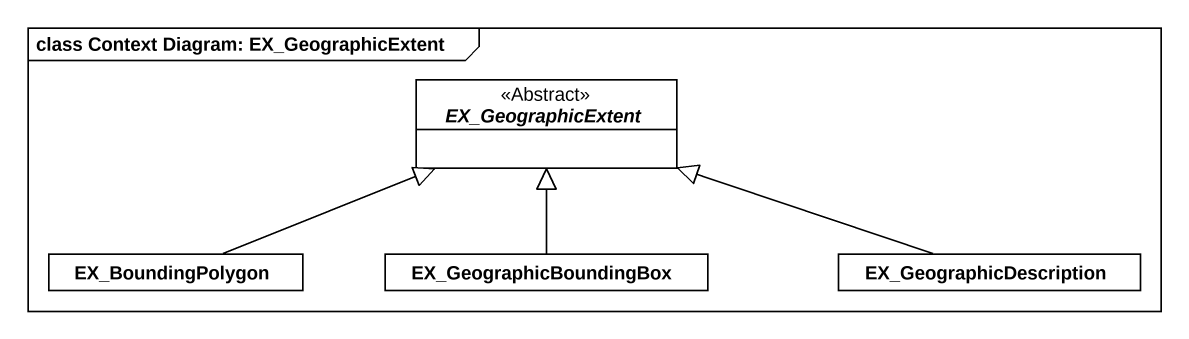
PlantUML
@startuml
mainframe class Context Diagram: EX_GeographicExtent
hide circle
hide empty members
abstract class EX_GeographicExtent <<Abstract>> #FFFFFF
class EX_BoundingPolygon #FFFFFF
class EX_GeographicBoundingBox #FFFFFF
class EX_GeographicDescription #FFFFFF
EX_BoundingPolygon -right-|> EX_GeographicExtent
EX_GeographicBoundingBox -up-|> EX_GeographicExtent
EX_GeographicDescription -left-|> EX_GeographicExtent
@enduml
